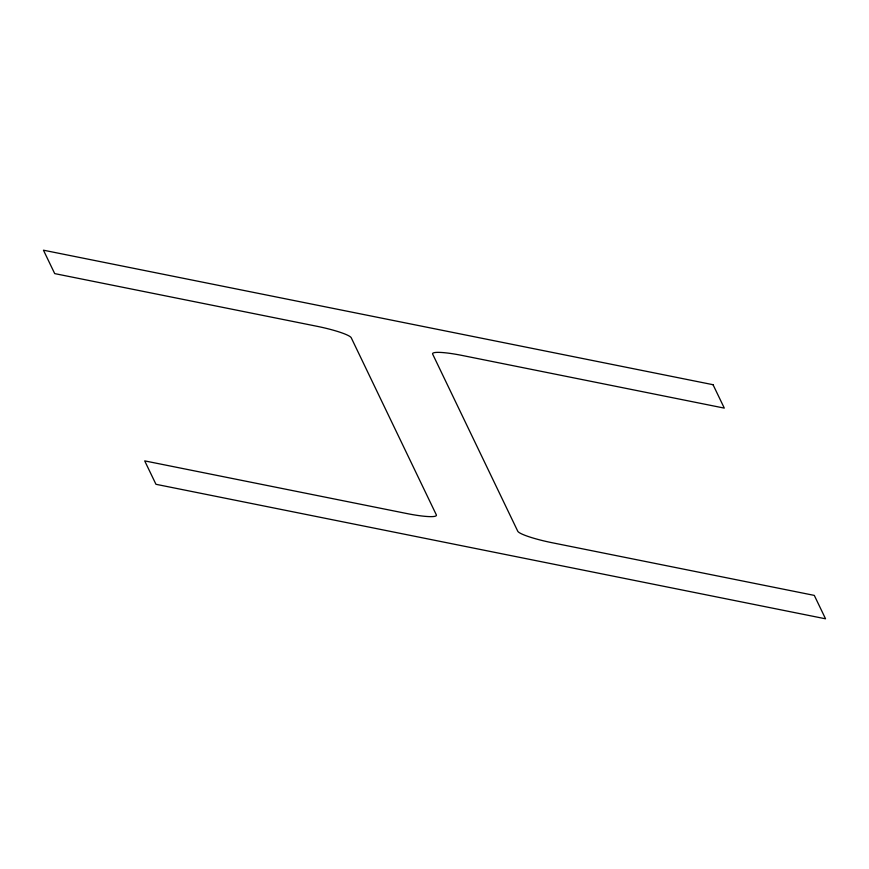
<?xml version="1.0" encoding="UTF-8"?>
<svg xmlns="http://www.w3.org/2000/svg" width="869" height="869" viewBox="0 0 869 869"><rect width="100%" height="100%" fill="white"/><g stroke="black" fill="none" stroke-linecap="round" stroke-linejoin="round"><path stroke-width="1.3" d="M713.047 384.706L43.45 250.196L54.704 273.605L316.859 326.266A32.75 4.497 12.2 0 1 351.25 337.791L436.325 514.85A32.75 4.497 12.2 0 1 406.855 513.546L144.699 460.885L155.953 484.294L825.55 618.804L814.296 595.395L552.141 542.734A32.75 4.497 12.2 0 1 517.75 531.209L432.675 354.15A32.75 4.497 12.2 0 1 462.145 355.454L724.301 408.115L713.047 384.706"/></g></svg>
